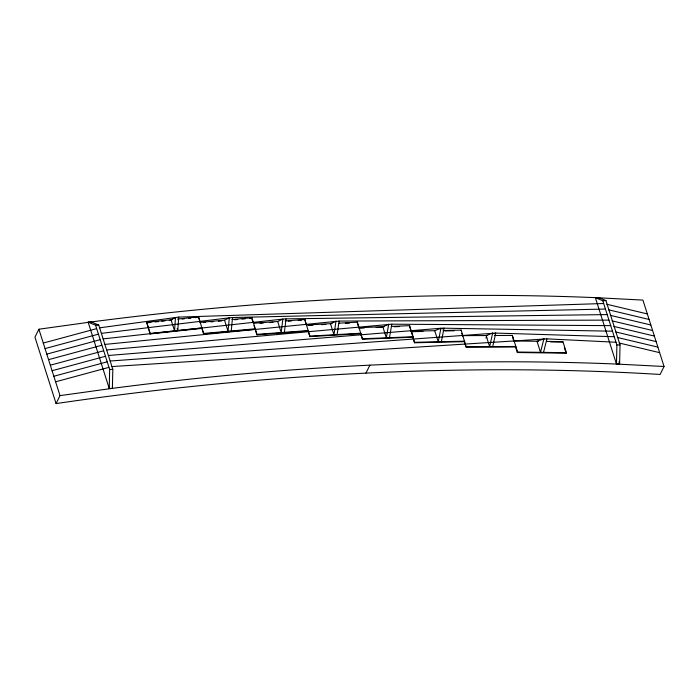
<?xml version="1.0" encoding="UTF-8"?>
<svg xmlns="http://www.w3.org/2000/svg" width="699" height="699" viewBox="0 0 699 699"><rect width="100%" height="100%" fill="white"/><g stroke="black" fill="none" stroke-linecap="round" stroke-linejoin="round"><path stroke-width="1.05" d="M109.245 388.513L109.664 369.483L95.58 325.21L88.118 322.108L109.245 388.513L112.39 388.356A1978.825 1039.177 -17.6 0 1 616.466 364.048L619.62 363.899L620.03 344.869L605.946 300.596L598.493 297.494L595.347 297.643A1978.825 1039.177 -17.6 0 0 91.263 321.951L88.118 322.108M56.077 403.585L34.95 337.18L38.882 329.22L91.263 321.951L98.725 325.061L112.81 369.325L112.39 388.356L60.009 395.625L56.077 403.585A1978.825 1039.177 -17.6 0 1 660.118 374.454L664.05 366.494L642.923 300.089L595.347 297.643L616.466 364.048L664.05 366.494M616.466 364.048L616.885 345.018L602.8 300.753L595.347 297.643M603.683 303.515L178.717 317.101L177.773 330.505L177.135 328.486M231.247 330.977L232.54 317.538L605.439 309.045M284.379 332.322L286.031 318.858L607.204 314.585M337.136 334.559L339.137 321.077L608.96 320.116M389.465 337.678L391.816 324.179L610.725 325.647M441.34 341.689L444.031 328.181L612.481 331.186M492.716 346.59L495.748 333.074L614.246 336.717M543.551 352.375L546.924 338.858L616.002 342.248M150.067 333.93L150.233 333.432L202.09 327.91L201.924 328.399L150.067 333.93L146.711 322.37L172.644 319.609M177.424 319.094L198.568 316.839L200.167 322.868M203.872 333.44L255.415 328.792L255.222 329.29L203.689 333.939L198.568 316.839M231.928 319.53L251.893 317.722L249.56 318.412M257.197 334.323L308.381 330.557L308.163 331.055L256.987 334.821L251.893 317.722M285.035 320.955L304.86 319.495L306.11 324.598M306.407 325.524L306.643 325.026L332.034 323.585M310.164 336.088L360.946 333.213L360.71 333.703L309.928 336.586L304.86 319.495M357.189 322.641L357.425 322.143L339.024 323.183M365.961 373.1L369.902 365.14M391.309 326.398L409.553 325.682L413.074 336.743L412.812 337.241L362.466 339.242L357.425 322.143M409.553 325.682L411.056 331.71L411.335 331.212L434.717 330.697L440.929 328.25L444.031 328.181L442.257 328.88M414.857 342.283L464.721 341.173L464.442 341.671L414.577 342.781L411.335 331.212M460.921 330.601L461.2 330.103L443.131 330.505M466.504 346.704L515.853 346.486L515.556 346.984L466.198 347.202L461.2 330.103M494.455 335.503L512.332 335.424L513.791 341.453L514.115 340.955L538.51 341.287M546.566 341.4L562.913 341.628L566.435 352.689L566.111 353.196L517.312 352.523L517.636 352.025L512.332 335.424M562.913 341.628L562.59 342.126L550.663 341.96M200.351 322.37L224.519 320.194L229.333 317.827L232.54 317.538M253.676 323.261L277.678 321.488L282.842 319.094L286.031 318.858M493.878 333.773L495.748 333.074L110.162 361.025M43.286 343.052L96.471 328.67M45.051 348.591L98.236 334.209M46.807 354.122L99.992 339.74M48.572 359.653L101.757 345.271M50.328 365.193L103.513 350.811M52.084 370.723L105.278 356.341M53.849 376.254L107.034 361.872M55.605 381.794L108.799 367.403M99.608 327.822L178.717 317.101M101.364 333.362L229.333 317.827L228.04 331.265L224.519 320.194M103.12 338.893L282.842 319.094L281.199 332.558L277.678 321.488M146.545 322.859L150.862 322.396M155.187 321.942L158.428 321.592M161.67 321.252L164.912 320.902M169.228 320.439L171.395 320.212M182.194 319.059L184.361 318.831M188.678 318.368L190.836 318.141M195.161 317.678L197.319 317.451M104.885 344.424L339.137 321.077M203.383 322.58L205.532 322.388M210.897 321.898L213.046 321.706M218.42 321.225L221.635 320.928M234.523 319.766L237.747 319.478M242.037 319.094L245.262 318.796M106.641 349.963L391.816 324.179M108.406 355.494L440.929 328.25L438.238 341.759L434.717 330.697M260.002 323.27L263.27 323.034M269.797 322.554L273.064 322.309M288.311 321.191L291.579 320.946M298.115 320.465L301.383 320.229M111.927 366.564L546.924 338.858M308.565 325.402L312.89 325.149M321.531 324.659L325.856 324.415M345.306 323.314L349.622 323.069M95.58 325.21L98.725 325.061M602.8 300.753L605.946 300.596M109.664 369.483L112.81 369.325M616.885 345.018L620.03 344.869M384.38 326.678L359.207 327.674L358.945 328.172L364.301 327.962M376.088 327.49L382.51 327.237M394.297 326.774L399.653 326.555M362.729 338.744L413.074 336.743M412.139 331.684L422.982 331.448M444.66 330.968L454.42 330.749M462.983 335.642L487.657 335.529M517.636 352.025L566.435 352.689M606.802 304.257L647.326 313.93M608.558 309.797L649.083 319.46M610.314 315.328L650.848 324.991M612.079 320.858L652.604 330.522M613.836 326.398L654.369 336.062M615.601 331.929L656.125 341.593M617.357 337.46L657.89 347.123M619.122 342.991L659.646 352.663M618.956 361.82L619.62 363.899M564.355 347.656L566.111 353.196M515.39 346.486L517.312 352.523M461.803 333.371L462.677 336.14M464.285 341.164L466.198 347.202M412.655 336.743L414.577 342.781M357.486 323.558L358.657 327.254M360.553 333.205L362.466 339.242M308.006 330.548L309.928 336.586M251.998 319.146L253.169 322.833M254.104 325.769L256.987 334.821M201.766 327.901L203.689 333.939M146.711 322.37L150.233 333.432M38.882 329.22L60.009 395.625M485.753 337.932A5.12 3.74 31 0 1 486.749 337.538M175.484 317.442L174.549 330.845L171.028 319.775L175.484 317.442M335.974 321.252L333.973 334.742L330.452 323.672L335.974 321.252M388.679 324.301L386.329 337.809L382.816 326.739L388.679 324.301M492.681 333.082L489.641 346.608L486.12 335.537L492.681 333.082M543.892 338.823L540.519 352.34L536.998 341.269L543.892 338.823"/></g></svg>
